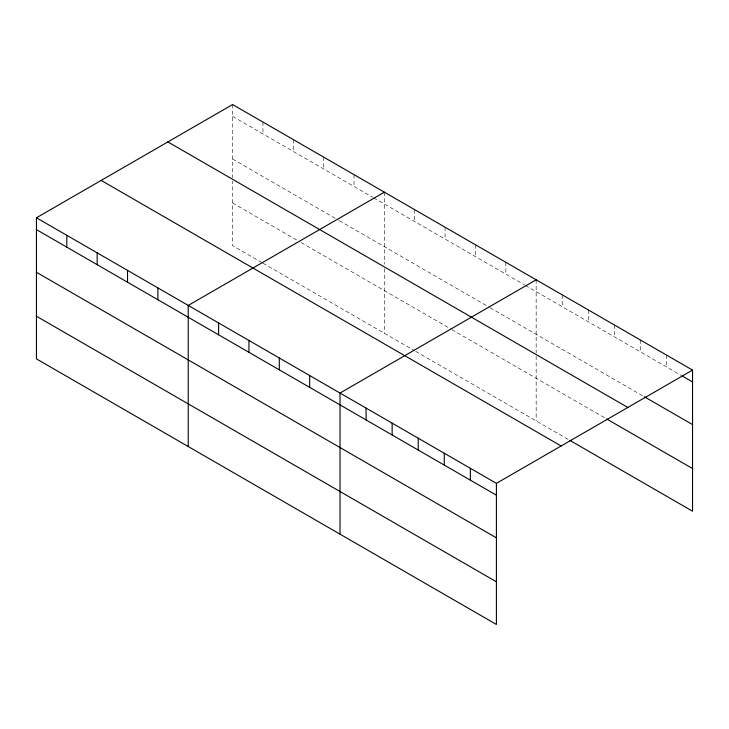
<?xml version="1.0" encoding="UTF-8"?>
<svg xmlns="http://www.w3.org/2000/svg" width="729" height="729" viewBox="0 0 729 729"><rect width="100%" height="100%" fill="white"/><g stroke="black" fill="none" stroke-linecap="round" stroke-linejoin="round"><path stroke-width="0.55" stroke-dasharray="3.65 2.73" d="M232.597 104.548L232.597 177.721M232.597 116.385L372.628 197.231M373.603 197.796L524.415 284.866M525.39 285.431L680.968 375.253M232.597 159.04L338.356 220.103M339.331 220.668L489.159 307.173M490.143 307.738L643.315 396.175M232.597 202.999L297.222 240.315M301.141 242.575L450.969 329.08M451.944 329.645L605.671 418.391M261.966 262.622L232.597 245.655L232.597 181.02M262.95 263.187L414.737 350.813M415.712 351.387L568.985 439.869M666.488 355.05L666.488 366.887M640.417 340.006L640.417 351.843M614.356 324.952L614.356 336.789M588.294 309.907L588.294 321.744M562.232 294.862L562.232 306.699M536.161 279.808L536.161 352.991M536.161 356.29L536.161 420.925M505.808 262.285L505.808 274.122M475.454 244.762L475.454 256.599M445.091 227.229L445.091 239.066M414.737 209.706L414.737 221.543M384.374 192.183L384.374 264.253M384.374 268.655L384.374 333.29M354.021 174.65L354.021 186.487M323.667 157.127L323.667 168.964M293.304 139.603L293.304 151.432M262.95 122.071L262.95 133.908"/><path stroke-width="1.09" d="M36.45 217.789L496.403 483.345L496.403 624.452L36.45 358.896L36.45 217.789L232.597 104.548L692.55 370.104L692.55 511.211L569.95 440.434M384.374 192.183L188.237 305.424L188.237 446.531M536.161 279.808L340.024 393.049L340.024 534.166M496.403 483.345L692.55 370.104M681.934 375.809L692.55 381.932M644.281 396.731L692.55 424.597M167.861 141.918L627.824 407.475M606.637 418.947L692.55 468.556M101.176 180.418L561.139 445.975M36.45 229.626L496.403 495.182M36.45 272.281L496.403 537.838M36.45 316.24L496.403 581.797M470.342 468.291L470.342 480.129M444.28 453.247L444.28 465.084M418.218 438.202L418.218 450.03M392.147 423.148L392.147 434.985M366.086 408.103L366.086 419.94M309.661 375.526L309.661 387.363M279.307 358.003L279.307 369.84M248.953 340.47L248.953 352.307M218.591 322.947L218.591 334.784M157.883 287.891L157.883 299.728M127.52 270.368L127.52 282.205M97.167 252.845L97.167 264.673M66.804 235.312L66.804 247.149"/></g></svg>
